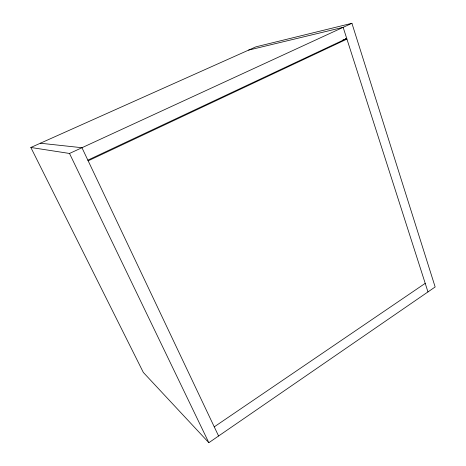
<?xml version="1.0" encoding="UTF-8"?>
<svg xmlns="http://www.w3.org/2000/svg" width="466" height="466" viewBox="0 0 466 466"><rect width="100%" height="100%" fill="white"/><g stroke="black" fill="none" stroke-linecap="round" stroke-linejoin="round"><path stroke-width="0.7" d="M208.85 442.7L435.157 286.969L351.917 23.3L255.881 46.85L30.843 147.477L143.33 372.433L208.85 442.7L69.51 153.46L30.843 147.477M214.255 426.856L425.213 283.34M88.167 160.822L346.925 39.097L342.889 39.954M87.853 160.153L346.733 38.497L345.318 38.8M69.51 153.46L351.917 23.3M248.599 50.107L343.157 27.337L427.963 291.92M40.361 143.225L81.958 147.722L218.589 436.001"/></g></svg>
